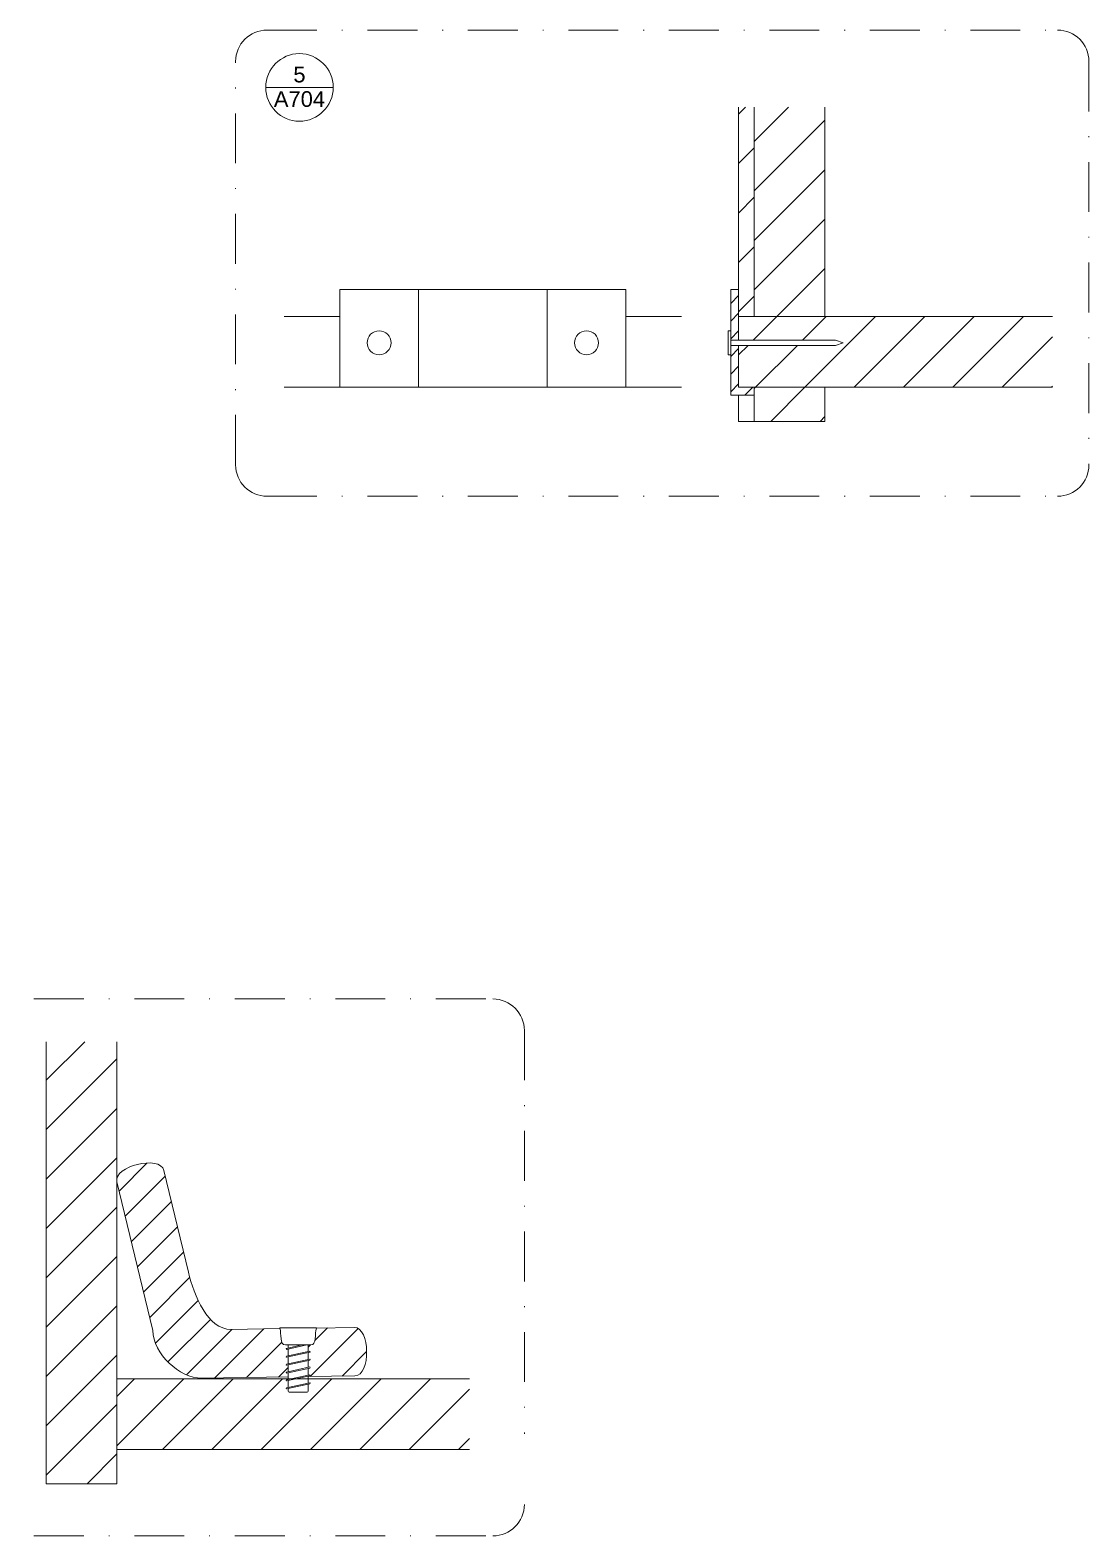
# Model space of a CAD drawing. Header units: millimetres. Extents: x 1515 to 3782, y 1467 to 2417.
# Drawn here: x 1585.9 to 1720.8, y 1467 to 1658.7 of the extents above; entities that cross this region are included whole.
import ezdxf
from ezdxf.enums import TextEntityAlignment as Align

# ---------------------------------------------------------------- set-up
doc = ezdxf.new("R2010")
doc.units = ezdxf.units.MM
doc.linetypes.add('TRATTOPUNTO2', pattern=[12.7, 6.35, -3.175, 0, -3.175])
for name, color, linetype, lineweight in [('A-FURN', 8, 'Continuous', 18), ('G-ANNO-DIM', 3, 'Continuous', 18), ('meccanismi', 4, 'Continuous', 18), ('viti', 2, 'Continuous', 18)]:
    doc.layers.add(name, color=color, linetype=linetype, lineweight=lineweight)
doc.styles.get("Standard").update_dxf_attribs({"font": 'arial.ttf'})
pattern_1 = [(225, (11197.9765, -12515.6904), (3.1430896, -3.1430896), [])]

msp = doc.modelspace()

# ---------------------------------------------------------------- hatches: boundary and pattern name
at = {"layer": 'A-FURN'}
h = msp.add_hatch(dxfattribs=at)
h.set_pattern_fill('ANSI31', color=256, scale=1.4, angle=180)
h.set_pattern_definition([(225, (-11763.9638, -12753.8995), (3.1430896, -3.1430896), [])])
h.paths.add_polyline_path([(1678.14, 1648.88), (1676.14, 1648.88), (1676.14, 1622.23), (1678.14, 1622.23)])
h = msp.add_hatch(dxfattribs=at)
h.set_pattern_fill('ANSI31', color=256, scale=1.4, angle=180)
h.set_pattern_definition(pattern_1)
h.paths.add_polyline_path([(1687.14, 1648.88), (1678.14, 1648.88), (1678.14, 1622.23), (1687.14, 1622.23)])
h = msp.add_hatch(dxfattribs=at)
h.set_pattern_fill('ANSI31', color=256, scale=0.5)
h.set_pattern_definition([(45, (-162.2086, 127.8), (-1.122532, 1.122532), [])])
h.paths.add_polyline_path([(1675.14, 1619.23), (1676.14, 1619.23), (1676.14, 1625.69), (1675.14, 1625.69)])
h.paths.add_polyline_path([(1675.14, 1612.23), (1678.14, 1612.23), (1678.14, 1613.23), (1676.14, 1613.23), (1676.14, 1618.57), (1675.14, 1618.57), (1675.14, 1617.37)])
h = msp.add_hatch(dxfattribs=at)
h.set_pattern_fill('ANSI31', color=256, scale=1.4, angle=180)
h.set_pattern_definition(pattern_1)
h.paths.add_polyline_path([(1678.14, 1613.23), (1678.14, 1608.88), (1687.14, 1608.88), (1687.14, 1613.23)])
h = msp.add_hatch(dxfattribs=at)
h.set_pattern_fill('ANSI31', color=256, scale=1.400022, angle=180)
h.set_pattern_definition([(225, (10205.822, -12651.158), (3.1431384, -3.1431384), [])])
h.paths.add_polyline_path([(1596.95, 1529.91), (1587.95, 1529.91), (1587.95, 1473.63), (1596.95, 1473.63)])
h = msp.add_hatch(dxfattribs=at)
h.set_pattern_fill('ANSI31', color=256, scale=0.89)
h.set_pattern_definition([(45, (-269.553, -148.081), (-1.998107, 1.998107), [])])
edge = h.paths.add_edge_path()
edge.add_spline(control_points=[(1602.93, 1513.53), (1602.45, 1515.53), (1596.47, 1514.08), (1596.95, 1512.09)], knot_values=[0, 0, 0, 0, 1.2, 1.2, 1.2, 1.2], degree=3, periodic=0)
edge.add_line((1596.95, 1512.09), (1601.54, 1493.15))
edge.add_spline(control_points=[(1601.54, 1493.15), (1601.58, 1490.24), (1604.88, 1487.04), (1607.78, 1487.09)], knot_values=[0, 0, 0, 0, 1.697056, 1.697056, 1.697056, 1.697056], degree=3, periodic=0)
edge.add_line((1607.78, 1487.09), (1618.75, 1487.25))
edge.add_line((1618.75, 1487.25), (1618.75, 1487.78))
edge.add_line((1618.75, 1487.78), (1618.54, 1487.74))
edge.add_spline(control_points=[(1618.54, 1487.74), (1618.5, 1487.73), (1618.5, 1487.86), (1618.54, 1487.87)], knot_values=[0, 0, 0, 0, 0.02, 0.02, 0.02, 0.02], degree=3, periodic=0)
edge.add_line((1618.54, 1487.87), (1618.75, 1487.91))
edge.add_line((1618.75, 1487.91), (1618.75, 1488.78))
edge.add_line((1618.75, 1488.78), (1618.54, 1488.74))
edge.add_spline(control_points=[(1618.54, 1488.74), (1618.5, 1488.73), (1618.5, 1488.86), (1618.54, 1488.87)], knot_values=[0, 0, 0, 0, 0.02, 0.02, 0.02, 0.02], degree=3, periodic=0)
edge.add_line((1618.54, 1488.87), (1618.75, 1488.92))
edge.add_line((1618.75, 1488.92), (1618.75, 1489.79))
edge.add_line((1618.75, 1489.79), (1618.54, 1489.74))
edge.add_spline(control_points=[(1618.54, 1489.74), (1618.5, 1489.73), (1618.5, 1489.87), (1618.54, 1489.88)], knot_values=[0, 0, 0, 0, 0.02, 0.02, 0.02, 0.02], degree=3, periodic=0)
edge.add_line((1618.54, 1489.88), (1618.75, 1489.92))
edge.add_line((1618.75, 1489.92), (1618.75, 1490.79))
edge.add_line((1618.75, 1490.79), (1618.54, 1490.75))
edge.add_spline(control_points=[(1618.54, 1490.75), (1618.5, 1490.74), (1618.5, 1490.87), (1618.54, 1490.88)], knot_values=[0, 0, 0, 0, 0.02, 0.02, 0.02, 0.02], degree=3, periodic=0)
edge.add_line((1618.54, 1490.88), (1618.75, 1490.92))
edge.add_line((1618.75, 1490.92), (1618.75, 1491.31))
edge.add_line((1618.75, 1491.31), (1618.41, 1491.31))
edge.add_spline(control_points=[(1618.41, 1491.31), (1617.68, 1491.31), (1617.93, 1492.66), (1617.72, 1493.39)], knot_values=[0, 0, 0, 0, 0.329762, 0.329762, 0.329762, 0.329762], degree=3, periodic=0)
edge.add_line((1617.72, 1493.39), (1611.5, 1493.3))
edge.add_spline(control_points=[(1611.5, 1493.3), (1608.48, 1493.25), (1606.78, 1497.63), (1606.07, 1500.57)], knot_values=[0, 0, 0, 0, 1.77071, 1.77071, 1.77071, 1.77071], degree=3, periodic=0)
edge.add_line((1606.07, 1500.57), (1602.93, 1513.53))
edge = h.paths.add_edge_path()
edge.add_spline(control_points=[(1627.27, 1487.38), (1629.32, 1487.42), (1629.23, 1493.57), (1627.18, 1493.54)], knot_values=[0, 0, 0, 0, 1.2, 1.2, 1.2, 1.2], degree=3, periodic=0)
edge.add_line((1627.18, 1493.54), (1622.36, 1493.46))
edge.add_spline(control_points=[(1622.36, 1493.45), (1622.12, 1492.73), (1622.4, 1491.31), (1621.65, 1491.31)], knot_values=[0, 0, 0, 0, 0.338172, 0.338172, 0.338172, 0.338172], degree=3, periodic=0)
edge.add_line((1621.65, 1491.31), (1621.32, 1491.31))
edge.add_line((1621.32, 1491.31), (1621.32, 1490.47))
edge.add_line((1621.32, 1490.47), (1621.52, 1490.52))
edge.add_spline(control_points=[(1621.52, 1490.52), (1621.56, 1490.52), (1621.56, 1490.39), (1621.52, 1490.38)], knot_values=[0, 0, 0, 0, 0.020013, 0.020013, 0.020013, 0.020013], degree=3, periodic=0)
edge.add_line((1621.52, 1490.38), (1621.32, 1490.34))
edge.add_line((1621.32, 1490.34), (1621.32, 1489.47))
edge.add_line((1621.32, 1489.47), (1621.52, 1489.51))
edge.add_spline(control_points=[(1621.52, 1489.51), (1621.56, 1489.52), (1621.56, 1489.39), (1621.52, 1489.38)], knot_values=[0, 0, 0, 0, 0.020013, 0.020013, 0.020013, 0.020013], degree=3, periodic=0)
edge.add_line((1621.52, 1489.38), (1621.32, 1489.34))
edge.add_line((1621.32, 1489.34), (1621.32, 1488.47))
edge.add_line((1621.32, 1488.47), (1621.52, 1488.51))
edge.add_spline(control_points=[(1621.52, 1488.51), (1621.56, 1488.52), (1621.56, 1488.38), (1621.52, 1488.38)], knot_values=[0, 0, 0, 0, 0.020013, 0.020013, 0.020013, 0.020013], degree=3, periodic=0)
edge.add_line((1621.52, 1488.38), (1621.32, 1488.33))
edge.add_line((1621.32, 1488.33), (1621.32, 1487.46))
edge.add_line((1621.32, 1487.46), (1621.52, 1487.51))
edge.add_spline(control_points=[(1621.52, 1487.51), (1621.56, 1487.51), (1621.56, 1487.38), (1621.52, 1487.37)], knot_values=[0, 0, 0, 0, 0.020013, 0.020013, 0.020013, 0.020013], degree=3, periodic=0)
edge.add_line((1621.52, 1487.37), (1621.32, 1487.33))
edge.add_line((1621.32, 1487.33), (1621.32, 1487.29))
edge.add_line((1621.32, 1487.29), (1627.27, 1487.38))
h = msp.add_hatch(dxfattribs=at)
h.set_pattern_fill('ANSI31', color=256, scale=1.4)
h.set_pattern_definition([(45, (-348.904, -27.3526), (-3.14309, 3.14309), [])])
h.paths.add_polyline_path([(1596.95, 1486.99), (1641.87, 1486.99), (1641.87, 1477.99), (1596.95, 1477.99)])

# ---------------------------------------------------------------- linework, layer by layer
for p, q in [((1678.14, 1648.88), (1678.14, 1622.23)), ((1687.14, 1622.23), (1687.14, 1648.88)), ((1676.14, 1624.96), (1676.14, 1619.23)), ((1618.26, 1622.23), (1625.35, 1622.23)), ((1618.26, 1622.23), (1625.35, 1622.23)), ((1661.77, 1622.23), (1668.87, 1622.23)), ((1676.14, 1622.23), (1716.14, 1622.23)), ((1676.14, 1618.57), (1676.14, 1613.23)), ((1668.87, 1613.23), (1618.26, 1613.23)), ((1676.14, 1613.23), (1716.14, 1613.23)), ((1676.14, 1608.88), (1676.14, 1612.23)), ((1678.14, 1613.23), (1678.14, 1608.88)), ((1687.14, 1608.88), (1687.14, 1613.23)), ((1587.95, 1529.91), (1587.95, 1473.63)), ((1596.95, 1473.63), (1596.95, 1529.91)), ((1596.95, 1486.99), (1641.87, 1486.99)), ((1641.87, 1477.99), (1596.95, 1477.99)), ((1587.95, 1473.63), (1596.95, 1473.63))]:
    msp.add_line(p, q, dxfattribs=at)
at = {"layer": 'A-FURN', "linetype": 'Continuous'}
for p, q in [((1681.01, 1622.23), (1678.01, 1619.23)), ((1687.29, 1622.23), (1684.29, 1619.23)), ((1693.58, 1622.23), (1684.58, 1613.23)), ((1699.87, 1622.23), (1690.87, 1613.23)), ((1706.15, 1622.23), (1697.15, 1613.23)), ((1712.44, 1622.23), (1703.44, 1613.23)), ((1677.34, 1618.57), (1676.14, 1617.37)), ((1683.63, 1618.57), (1678.29, 1613.23)), ((1716.14, 1619.65), (1709.73, 1613.23)), ((1716.14, 1613.37), (1716.01, 1613.23))]:
    msp.add_line(p, q, dxfattribs=at)
at = {"layer": 'A-FURN'}
for points in [[(1676.14, 1648.88), (1676.14, 1622.23)], [(1676.14, 1648.88), (1676.14, 1622.23), (1678.14, 1622.23), (1678.14, 1648.88)], [(1676.14, 1608.88), (1678.14, 1608.88)], [(1678.14, 1608.88), (1687.14, 1608.88)]]:
    msp.add_lwpolyline(points, dxfattribs=at)
at = {"layer": 'G-ANNO-DIM', "linetype": 'TRATTOPUNTO2'}
for points in [[(1616.07, 1658.71), (1716.76, 1658.71)], [(1612.07, 1603.36), (1612.07, 1654.71)], [(1720.76, 1654.71), (1720.76, 1603.36)], [(1616.07, 1599.36), (1716.76, 1599.36)], [(1522.38, 1535.36), (1644.85, 1535.36)], [(1648.85, 1531.36), (1648.85, 1480.01)], [(1522.38, 1467.01), (1644.85, 1467.01)]]:
    msp.add_lwpolyline(points, dxfattribs=at)
at = {"layer": 'G-ANNO-DIM'}
msp.add_lwpolyline([(1624.5, 1651.41), (1615.91, 1651.41)], dxfattribs=at)
at = {"layer": 'G-ANNO-DIM', "linetype": 'Continuous'}
msp.add_circle((1620.2, 1651.41), 4.3, dxfattribs=at)
at = {"layer": 'G-ANNO-DIM', "linetype": 'TRATTOPUNTO2'}
for centre, start, end in [((1616.07, 1654.71), 90, 180), ((1716.76, 1654.71), 0, 90), ((1616.07, 1603.36), 180, 270), ((1716.76, 1603.36), 270, 0), ((1644.85, 1531.36), 0, 90), ((1644.85, 1471.01), 270, 0)]:
    msp.add_arc(centre, 4, start, end, dxfattribs=at)
at = {"layer": 'meccanismi'}
for p, q in [((1625.35, 1625.69), (1661.77, 1625.69)), ((1625.35, 1613.23), (1625.35, 1625.69)), ((1635.35, 1625.69), (1635.35, 1613.23)), ((1651.77, 1625.69), (1651.77, 1613.23)), ((1661.77, 1625.69), (1661.77, 1613.23)), ((1676.14, 1625.69), (1675.14, 1625.69)), ((1675.14, 1625.69), (1675.14, 1612.23)), ((1676.14, 1619.23), (1676.14, 1625.69)), ((1676.14, 1613.23), (1676.14, 1618.57)), ((1661.77, 1613.23), (1625.35, 1613.23)), ((1675.14, 1612.23), (1678.14, 1612.23)), ((1678.14, 1613.23), (1678.14, 1612.23)), ((1606.07, 1500.57), (1602.93, 1513.53)), ((1596.95, 1512.09), (1601.54, 1493.15)), ((1611.5, 1493.3), (1617.72, 1493.39)), ((1622.36, 1493.46), (1627.18, 1493.54)), ((1607.78, 1487.09), (1618.75, 1487.25)), ((1621.32, 1487.29), (1627.27, 1487.38))]:
    msp.add_line(p, q, dxfattribs=at)
msp.add_lwpolyline([(1678.14, 1613.23), (1676.14, 1613.23)], dxfattribs=at)
for points in [[(1602.93, 1513.53), (1602.45, 1515.53), (1596.47, 1514.08), (1596.95, 1512.09)], [(1611.5, 1493.3), (1608.48, 1493.25), (1606.78, 1497.63), (1606.07, 1500.57)], [(1627.27, 1487.38), (1629.32, 1487.42), (1629.23, 1493.57), (1627.18, 1493.54)], [(1607.78, 1487.09), (1604.88, 1487.04), (1601.58, 1490.24), (1601.54, 1493.15)]]:
    msp.add_open_spline(points, degree=3, dxfattribs=at)
at = {"layer": 'viti'}
for p, q in [((1674.81, 1617.37), (1674.81, 1620.43)), ((1674.81, 1620.43), (1675.14, 1620.43)), ((1675.14, 1620.43), (1675.14, 1617.37)), ((1688.48, 1619.23), (1675.14, 1619.23)), ((1688.48, 1618.57), (1675.14, 1618.57)), ((1688.48, 1619.23), (1689.48, 1618.9)), ((1688.48, 1618.57), (1689.48, 1618.9)), ((1675.14, 1617.37), (1674.81, 1617.37)), ((1618.41, 1491.31), (1621.65, 1491.31)), ((1620.53, 1491.31), (1618.54, 1490.88)), ((1621.16, 1491.31), (1618.54, 1490.75)), ((1621.52, 1490.52), (1618.54, 1489.88)), ((1621.52, 1490.38), (1618.54, 1489.74)), ((1621.52, 1489.51), (1618.54, 1488.87)), ((1618.75, 1491.31), (1618.75, 1490.92)), ((1618.75, 1490.79), (1618.75, 1489.92)), ((1618.75, 1490.79), (1618.75, 1489.92)), ((1618.75, 1489.79), (1618.75, 1488.92)), ((1618.75, 1489.79), (1618.75, 1488.92)), ((1621.32, 1491.31), (1621.32, 1490.47)), ((1621.32, 1490.34), (1621.32, 1489.47)), ((1621.52, 1489.38), (1618.54, 1488.74)), ((1621.52, 1488.51), (1618.54, 1487.87)), ((1621.52, 1488.38), (1618.54, 1487.74)), ((1618.75, 1488.78), (1618.75, 1487.91)), ((1618.75, 1488.78), (1618.75, 1487.91)), ((1618.75, 1487.78), (1618.75, 1486.91)), ((1618.75, 1487.78), (1618.75, 1486.91)), ((1621.32, 1489.34), (1621.32, 1488.47)), ((1621.32, 1488.33), (1621.32, 1487.46)), ((1621.52, 1487.51), (1618.54, 1486.87)), ((1621.52, 1487.37), (1618.54, 1486.73)), ((1621.52, 1486.5), (1618.54, 1485.86)), ((1621.52, 1486.37), (1618.54, 1485.73)), ((1618.75, 1486.78), (1618.75, 1485.91)), ((1618.75, 1486.78), (1618.75, 1485.91)), ((1618.75, 1485.77), (1618.75, 1485.44)), ((1621.32, 1487.33), (1621.32, 1486.46)), ((1621.32, 1486.33), (1621.32, 1485.44)), ((1618.88, 1485.31), (1621.18, 1485.31))]:
    msp.add_line(p, q, dxfattribs=at)
msp.add_lwpolyline([(1617.7, 1493.49), (1622.36, 1493.49)], dxfattribs=at)
for centre in [(1630.35, 1618.9), (1656.77, 1618.9)]:
    msp.add_circle(centre, 1.53, dxfattribs=at)
for centre, start, end in [((1617.83, 1493.49), 180, 198.2952), ((1622.23, 1493.49), 341.7048, 0), ((1618.88, 1485.44), 180, 270), ((1621.18, 1485.44), 270, 0)]:
    msp.add_arc(centre, 0.133, start, end, dxfattribs=at)
for points in [[(1618.41, 1491.31), (1617.66, 1491.31), (1617.94, 1492.73), (1617.7, 1493.45)], [(1622.36, 1493.45), (1622.12, 1492.73), (1622.4, 1491.31), (1621.65, 1491.31)], [(1618.54, 1490.75), (1618.5, 1490.74), (1618.5, 1490.87), (1618.54, 1490.88)], [(1618.54, 1489.74), (1618.5, 1489.73), (1618.5, 1489.87), (1618.54, 1489.88)], [(1621.52, 1490.38), (1621.56, 1490.39), (1621.56, 1490.52), (1621.52, 1490.52)], [(1621.52, 1489.38), (1621.56, 1489.39), (1621.56, 1489.52), (1621.52, 1489.51)], [(1618.54, 1488.74), (1618.5, 1488.73), (1618.5, 1488.86), (1618.54, 1488.87)], [(1618.54, 1487.74), (1618.5, 1487.73), (1618.5, 1487.86), (1618.54, 1487.87)], [(1621.52, 1488.38), (1621.56, 1488.38), (1621.56, 1488.52), (1621.52, 1488.51)], [(1618.54, 1486.73), (1618.5, 1486.72), (1618.5, 1486.86), (1618.54, 1486.87)], [(1618.54, 1485.73), (1618.5, 1485.72), (1618.5, 1485.86), (1618.54, 1485.86)], [(1621.52, 1487.37), (1621.56, 1487.38), (1621.56, 1487.51), (1621.52, 1487.51)], [(1621.52, 1486.37), (1621.56, 1486.38), (1621.56, 1486.51), (1621.52, 1486.5)]]:
    msp.add_open_spline(points, degree=3, dxfattribs=at)

# ---------------------------------------------------------------- texts
at = {"layer": 'G-ANNO-DIM', "linetype": 'Continuous'}
for tag, text, p in [('5', 'A301', (1620.2, 1654.05)), ('A704', 'A704', (1620.2, 1650.93))]:
    msp.add_attdef(tag, text=text, height=2, dxfattribs=at).set_placement(p, align=Align.TOP_CENTER)

doc.saveas('drawing.dxf')
